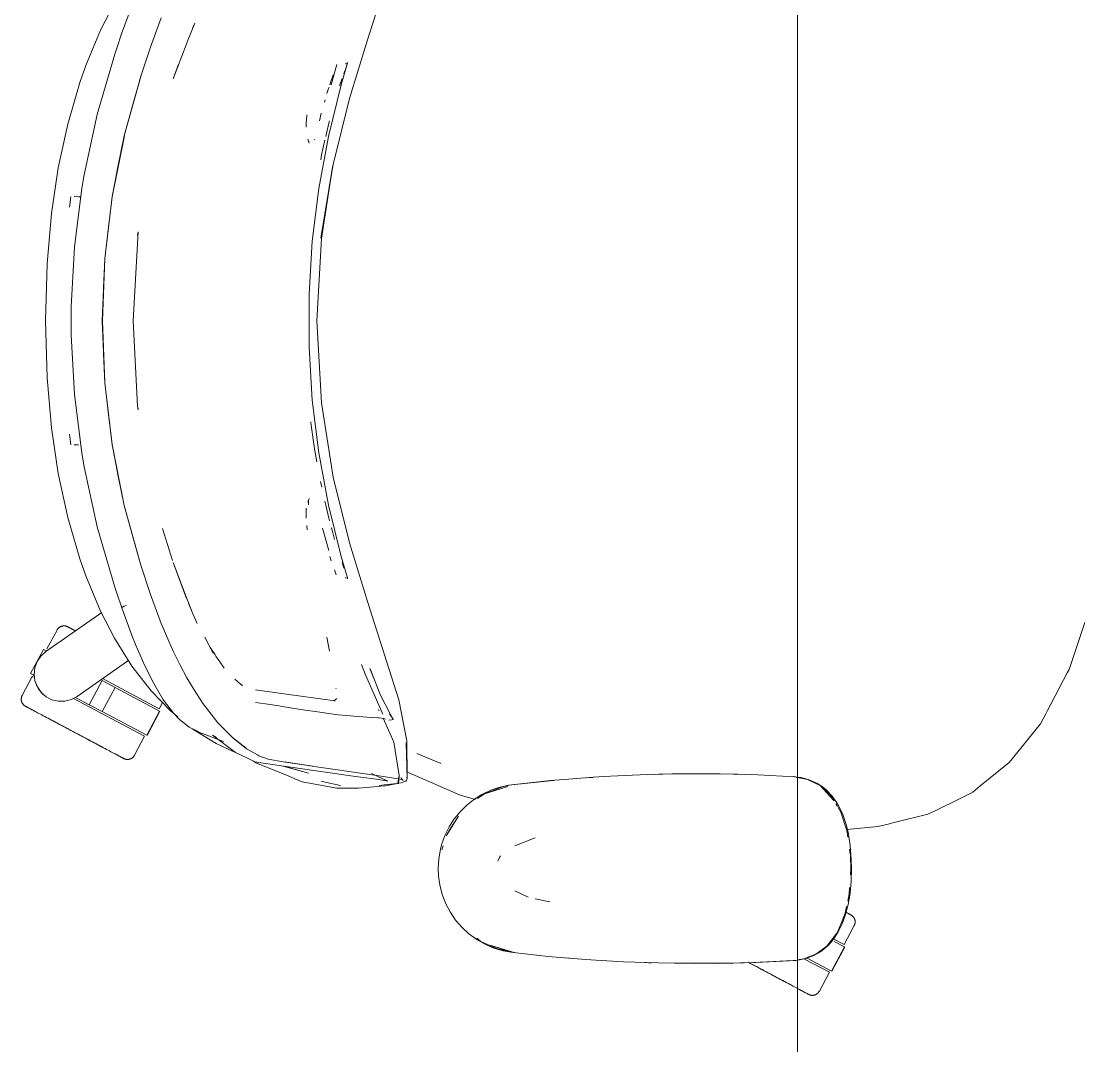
# Model space of a CAD drawing. Header units: millimetres. Extents: x 155927 to 326028, y -36033 to 97293.
# Drawn here: x 163571 to 164114, y 32821 to 33345 of the extents above; entities that cross this region are included whole.
import ezdxf

# ---------------------------------------------------------------- set-up
doc = ezdxf.new("R2010")
doc.units = ezdxf.units.MM
doc.header["$MEASUREMENT"] = 0
doc.layers.add('G-IMPT', color=8, linetype='CONTINUOUS', lineweight=9)
doc.layers.add('I-FURN', color=8, linetype='CONTINUOUS', lineweight=9)

msp = doc.modelspace()

# ---------------------------------------------------------------- linework, layer by layer
at = {"layer": 'G-IMPT'}
for p, q in [((163747.95, 33335.33), (163763.94, 33385.57)), ((163611.48, 33340.21), (163618.57, 33353.99)), ((163622.29, 33338.42), (163627.89, 33353.49)), ((163637.06, 33331.64), (163642.52, 33346.52)), ((163603.96, 33322.24), (163611.48, 33340.21)), ((163656.03, 33334.56), (163659.75, 33343.88)), ((163659.75, 33343.88), (163658.75, 33341.64)), ((163622.29, 33338.42), (163619.95, 33331.59)), ((163655.36, 33332.83), (163656.03, 33334.56)), ((163738.77, 33305.35), (163747.95, 33335.33)), ((163618.76, 33327.99), (163619.95, 33331.59)), ((163637.06, 33331.64), (163632.05, 33316.72)), ((163648.65, 33315.38), (163655.36, 33332.83)), ((163618.76, 33327.99), (163609.81, 33297.16)), ((163734.54, 33312.3), (163737.81, 33323.52)), ((163734.54, 33312.3), (163737.66, 33323.12)), ((163736.72, 33322.98), (163737.33, 33323.37)), ((163736.72, 33322.98), (163736.93, 33323.13)), ((163737.6, 33322.83), (163737.66, 33323.12)), ((163737.81, 33323.52), (163737.68, 33323.77)), ((163603.96, 33322.24), (163600.89, 33313.5)), ((163648.65, 33315.38), (163651.37, 33322.81)), ((163729.35, 33312.3), (163732.38, 33322.73)), ((163734.54, 33312.3), (163737.6, 33322.83)), ((163735.92, 33318.08), (163736.27, 33319.05)), ((163736.27, 33319.05), (163736.67, 33320.12)), ((163600.89, 33313.5), (163594.72, 33292.26)), ((163623.67, 33286.22), (163632.05, 33316.72)), ((163623.67, 33286.22), (163632.1, 33316.63)), ((163628.32, 33303.47), (163632.1, 33316.63)), ((163727.99, 33285.98), (163734.54, 33312.3)), ((163729.46, 33314.6), (163728.69, 33312.29)), ((163729.46, 33314.6), (163729.71, 33315.32)), ((163730.47, 33317.48), (163729.71, 33315.32)), ((163733.91, 33312.3), (163733.76, 33311.84)), ((163733.91, 33312.3), (163734.65, 33314.53)), ((163734.93, 33315.33), (163734.65, 33314.53)), ((163728.06, 33310.38), (163727.27, 33307.89)), ((163728.31, 33311.16), (163728.06, 33310.38)), ((163628.32, 33303.47), (163623.67, 33286.22)), ((163726.28, 33304.59), (163725.95, 33303.47)), ((163738.77, 33305.35), (163730.46, 33271.67)), ((163603.15, 33266.37), (163609.81, 33297.16)), ((163716.68, 33292.74), (163716.95, 33296.45)), ((163716.95, 33296.45), (163716.99, 33296.93)), ((163724.37, 33297.8), (163723.38, 33293.94)), ((163724.37, 33297.8), (163723.98, 33296.27)), ((163594.72, 33292.26), (163589.9, 33269.9)), ((163716.57, 33290.67), (163716.58, 33291.37)), ((163716.68, 33292.74), (163716.58, 33291.37)), ((163726.67, 33285.97), (163728.23, 33292.72)), ((163728.23, 33292.72), (163728.57, 33294)), ((163617.5, 33255.1), (163623.71, 33286.34)), ((163623.71, 33286.34), (163617.5, 33255.17)), ((163623.67, 33286.22), (163620.59, 33271.2)), ((163727.99, 33285.98), (163723.06, 33259.32)), ((163718.11, 33282.58), (163717.42, 33284.53)), ((163718.11, 33282.58), (163717.89, 33283.63)), ((163720.78, 33284.18), (163720.91, 33284.59)), ((163724.51, 33276.57), (163726.22, 33283.99)), ((163724.04, 33273.94), (163724.51, 33276.57)), ((163586.41, 33246.48), (163589.9, 33269.9)), ((163617.5, 33255.1), (163620.59, 33271.2)), ((163730.46, 33271.67), (163724.2, 33233.93)), ((163724.2, 33233.93), (163730.19, 33271.29)), ((163724.46, 33233.75), (163730.19, 33271.29)), ((163601.96, 33259.45), (163603.15, 33266.37)), ((163598.15, 33229.28), (163601.96, 33259.45)), ((163723.06, 33259.32), (163719.76, 33232.4)), ((163596.31, 33255.18), (163595.66, 33249.77)), ((163596.23, 33253.53), (163595.66, 33249.77)), ((163598.07, 33255.21), (163600.17, 33255.14)), ((163598.07, 33255.21), (163598.18, 33255.21)), ((163601.41, 33255.09), (163600.17, 33255.14)), ((163613.67, 33223.58), (163617.5, 33255.17)), ((163613.71, 33223.54), (163617.5, 33255.1)), ((163615.55, 33239.62), (163617.5, 33255.1)), ((163584.15, 33220.91), (163586.41, 33246.48)), ((163615.55, 33239.62), (163613.71, 33223.54)), ((163628.17, 33191.77), (163630.67, 33237.11)), ((163630.67, 33237.11), (163630.44, 33235.49)), ((163630.44, 33235.49), (163630.67, 33236.8)), ((163630.71, 33237.04), (163630.67, 33236.8)), ((163718.11, 33205.33), (163719.76, 33232.4)), ((163724.46, 33233.75), (163722.1, 33191.77)), ((163596.53, 33199.08), (163598.15, 33229.28)), ((163583.3, 33191.77), (163584.15, 33220.91)), ((163612.34, 33191.77), (163613.67, 33223.58)), ((163613.71, 33223.54), (163612.57, 33191.77)), ((163613.71, 33223.54), (163613.04, 33208.65)), ((163613.04, 33208.65), (163612.57, 33191.77)), ((163718.11, 33178.21), (163718.11, 33205.33)), ((163596.53, 33199.08), (163596.44, 33191.77)), ((163584.15, 33162.62), (163583.3, 33191.77)), ((163596.53, 33184.45), (163596.44, 33191.77)), ((163613.67, 33159.95), (163612.34, 33191.77)), ((163613.04, 33174.88), (163612.57, 33191.77)), ((163613.71, 33159.99), (163612.57, 33191.77)), ((163628.11, 33191.77), (163630.44, 33148.04)), ((163628.17, 33191.77), (163630.44, 33148.04)), ((163724.46, 33149.78), (163722.1, 33191.77)), ((163596.53, 33184.45), (163598.15, 33154.25)), ((163718.11, 33178.21), (163719.76, 33151.13)), ((163613.04, 33174.88), (163613.71, 33159.99)), ((163586.41, 33137.05), (163584.15, 33162.62)), ((163613.67, 33159.95), (163617.5, 33128.36)), ((163613.71, 33159.99), (163617.5, 33128.44)), ((163613.71, 33159.99), (163615.55, 33143.91)), ((163598.15, 33154.25), (163601.96, 33124.08)), ((163723.06, 33124.22), (163719.76, 33151.13)), ((163730.46, 33111.86), (163724.46, 33149.78)), ((163617.5, 33128.44), (163615.55, 33143.91)), ((163630.44, 33148.04), (163630.7, 33146.26)), ((163630.44, 33148.04), (163630.67, 33146.73)), ((163630.71, 33146.49), (163630.67, 33146.73)), ((163719.15, 33138.37), (163718.96, 33140.03)), ((163589.9, 33113.63), (163586.41, 33137.05)), ((163596.31, 33128.35), (163595.66, 33133.77)), ((163720.44, 33129.84), (163719.15, 33138.37)), ((163600.17, 33128.39), (163598.07, 33128.32)), ((163598.07, 33128.32), (163598.18, 33128.32)), ((163623.67, 33097.31), (163617.5, 33128.44)), ((163617.5, 33128.44), (163620.59, 33112.33)), ((163623.67, 33097.31), (163617.5, 33128.36)), ((163720.44, 33129.84), (163721.29, 33124.22)), ((163601.96, 33124.08), (163603.15, 33117.16)), ((163721.29, 33124.22), (163721.54, 33122.59)), ((163722.09, 33119.69), (163721.54, 33122.59)), ((163727.99, 33097.55), (163723.06, 33124.22)), ((163609.81, 33086.37), (163603.15, 33117.16)), ((163594.72, 33091.27), (163589.9, 33113.63)), ((163623.67, 33097.31), (163620.59, 33112.33)), ((163730.46, 33111.86), (163738.77, 33078.18)), ((163724.02, 33109.58), (163724.56, 33106.77)), ((163718.11, 33100.95), (163717.42, 33099)), ((163717.89, 33099.91), (163718.11, 33100.95)), ((163628.32, 33080.06), (163623.67, 33097.31)), ((163623.67, 33097.31), (163632.05, 33066.81)), ((163623.67, 33097.31), (163632.1, 33066.9)), ((163716.57, 33095.9), (163716.66, 33090.84)), ((163716.57, 33095.9), (163716.57, 33093.11)), ((163717.85, 33097.74), (163717.86, 33097.6)), ((163717.89, 33099.72), (163717.86, 33097.6)), ((163726.22, 33099.54), (163726.67, 33097.56)), ((163728.23, 33090.81), (163726.67, 33097.56)), ((163727.99, 33097.55), (163734.54, 33071.23)), ((163600.89, 33070.03), (163594.72, 33091.27)), ((163716.66, 33090.84), (163716.57, 33093.11)), ((163728.23, 33090.81), (163728.56, 33089.51)), ((163609.81, 33086.37), (163618.76, 33055.54)), ((163643.12, 33085.62), (163644.2, 33082.19)), ((163643.12, 33085.62), (163648.37, 33069.14)), ((163716.97, 33087.05), (163717.18, 33084.95)), ((163728.26, 33074.33), (163725.05, 33085.77)), ((163729.53, 33085.79), (163729.48, 33085.97)), ((163729.85, 33084.65), (163729.53, 33085.79)), ((163729.85, 33084.65), (163730.96, 33080.66)), ((163628.32, 33080.06), (163632.1, 33066.9)), ((163730.96, 33080.66), (163731.17, 33079.97)), ((163747.95, 33048.21), (163738.77, 33078.18)), ((163600.89, 33070.03), (163603.96, 33061.29)), ((163648.65, 33068.15), (163655.47, 33049.74)), ((163648.65, 33068.15), (163655.36, 33050.7)), ((163728.7, 33071.24), (163729.43, 33069.02)), ((163734.54, 33071.23), (163737.61, 33060.8)), ((163735.7, 33066.03), (163734.96, 33068.13)), ((163632.05, 33066.81), (163637.06, 33051.89)), ((163731.41, 33063.48), (163731.04, 33064.49)), ((163731.41, 33063.48), (163732.03, 33061.82)), ((163735.7, 33066.03), (163735.94, 33065.37)), ((163603.96, 33061.29), (163611.48, 33043.32)), ((163736.72, 33060.55), (163736.93, 33060.4)), ((163736.72, 33060.55), (163737.33, 33060.16)), ((163737.68, 33060.53), (163737.61, 33060.8)), ((163737.75, 33060.23), (163737.68, 33060.53)), ((163737.72, 33059.77), (163737.81, 33060.01)), ((163737.81, 33060.01), (163737.75, 33060.23)), ((163618.76, 33055.54), (163619.95, 33051.94)), ((163622.36, 33045), (163619.95, 33051.94)), ((163642.52, 33037.01), (163637.06, 33051.89)), ((163623.59, 33045.79), (163624.64, 33046.21)), ((163624.64, 33046.21), (163624.05, 33045.99)), ((163655.36, 33050.7), (163656.03, 33048.97)), ((163658.75, 33041.89), (163656.03, 33048.97)), ((163658.75, 33041.89), (163656.44, 33047.34)), ((163747.95, 33048.21), (163763.94, 32997.96)), ((163618.57, 33029.54), (163611.48, 33043.32)), ((163622.32, 33045), (163622.35, 33045.14)), ((163627.89, 33030.04), (163622.32, 33045)), ((163622.35, 33045.14), (163622.76, 33045.41)), ((163622.35, 33045.14), (163622.37, 33045.18)), ((163622.35, 33045.14), (163622.36, 33045)), ((163622.76, 33045.41), (163622.37, 33045.18)), ((163623.59, 33045.79), (163622.76, 33045.41)), ((163622.94, 33045.51), (163622.76, 33045.41)), ((163623.59, 33045.79), (163622.94, 33045.51)), ((163623.59, 33045.79), (163624.05, 33045.99)), ((163660.95, 33037.05), (163658.75, 33041.89)), ((163642.52, 33037.01), (163648.7, 33022.79)), ((164114.75, 33037.53), (164106.6, 33013.44)), ((163629.37, 33026.36), (163627.89, 33030.04)), ((163664.83, 33029.98), (163669.01, 33021.9)), ((163727.23, 33030.09), (163728.64, 33022.84)), ((163627.55, 33015.25), (163618.57, 33029.54)), ((163634.14, 33015.4), (163629.37, 33026.36)), ((163667.5, 33024.67), (163670.06, 33020.92)), ((163667.5, 33024.67), (163669.01, 33021.9)), ((163652.09, 33016.06), (163648.7, 33022.79)), ((163670.06, 33020.92), (163670.45, 33020.34)), ((163670.45, 33020.34), (163673.95, 33015.2)), ((163627.55, 33015.25), (163637.35, 33002.65)), ((163634.36, 33014.96), (163634.14, 33015.4)), ((163634.14, 33015.4), (163638.67, 33006.35)), ((163634.14, 33015.4), (163638.36, 33006.95)), ((163634.36, 33014.96), (163638.67, 33006.35)), ((163652.09, 33016.06), (163655.66, 33009.27)), ((163673.95, 33015.2), (163674.7, 33014.1)), ((163744.97, 33016.03), (163746.97, 33010.79)), ((163751.26, 33009.15), (163749.25, 33014.05)), ((163749.25, 33014.05), (163751.27, 33008.94)), ((163659.42, 33003.04), (163655.66, 33009.27)), ((163680.22, 33008.57), (163684.13, 33005.23)), ((163746.97, 33010.79), (163755.89, 32990.63)), ((163751.27, 33008.94), (163749.47, 33013.47)), ((163754.52, 33000.68), (163751.26, 33009.15)), ((164095.42, 32992.27), (164105.72, 33011.78)), ((164105.72, 33011.78), (164106.6, 33013.44)), ((163647.31, 32992.35), (163637.35, 33002.65)), ((163638.67, 33006.35), (163638.36, 33006.95)), ((163638.67, 33006.35), (163643.4, 32998.35)), ((163659.42, 33003.04), (163663.31, 32996.94)), ((163704.08, 33001.29), (163690.72, 33003.07)), ((163690.72, 33003.07), (163691.19, 33002.93)), ((163731.91, 33003.62), (163731.87, 33003.97)), ((163644.27, 32997.06), (163643.4, 32998.35)), ((163704.08, 33001.29), (163731.41, 32997.56)), ((163732.26, 32998.67), (163730.7, 32997.43)), ((163730.91, 32997.47), (163731.15, 32997.51)), ((163731.41, 32997.56), (163731.15, 32997.51)), ((163754.52, 33000.68), (163759.8, 32990.57)), ((163763.94, 32997.96), (163768.14, 32977.01)), ((163648.98, 32990.93), (163644.27, 32997.06)), ((163650.98, 32989.35), (163647.31, 32992.35)), ((163663.47, 32996.69), (163663.31, 32996.94)), ((163671.5, 32986.25), (163663.47, 32996.69)), ((163695.89, 32995.94), (163690.81, 32996.68)), ((163695.89, 32995.94), (163702.72, 32994.88)), ((163702.72, 32994.88), (163704.38, 32994.61)), ((163716.16, 32992.75), (163704.38, 32994.61)), ((163717.71, 32992.5), (163716.16, 32992.75)), ((163732.92, 32990.29), (163717.71, 32992.5)), ((163753.51, 32992.8), (163753.95, 32992.53)), ((164095.42, 32992.27), (164094.7, 32990.89)), ((163648.98, 32990.93), (163651.88, 32987.91)), ((163656.74, 32984.05), (163651.88, 32987.91)), ((163732.92, 32990.29), (163733, 32990.28)), ((163733, 32990.28), (163741.25, 32989.66)), ((163750.09, 32989.03), (163741.25, 32989.66)), ((163750.09, 32989.03), (163753.5, 32988.78)), ((163753.87, 32988.73), (163753.5, 32988.78)), ((163753.87, 32988.73), (163756.33, 32988.45)), ((163761.51, 32976.31), (163755.92, 32988.6)), ((163756.33, 32988.45), (163756.39, 32988.43)), ((163757.17, 32988.15), (163756.39, 32988.43)), ((163758.9, 32987.67), (163760.43, 32987.84)), ((163761.15, 32988.12), (163759.31, 32990.82)), ((163761.15, 32988.12), (163759.8, 32990.57)), ((163760.43, 32987.84), (163761.12, 32987.99)), ((163761.12, 32987.99), (163761.15, 32988.12)), ((163761.15, 32988.12), (163761.18, 32988.28)), ((164091.99, 32985.76), (164094.7, 32990.89)), ((163657.88, 32983.43), (163656.74, 32984.05)), ((163657.88, 32983.43), (163660.31, 32982.26)), ((163659.23, 32982.74), (163658.47, 32983.24)), ((163659.23, 32982.74), (163670.68, 32975.62)), ((163660.31, 32982.26), (163662.54, 32981.19)), ((163674.45, 32976.68), (163662.54, 32981.19)), ((163679.23, 32978.35), (163671.5, 32986.25)), ((164091.99, 32985.76), (164079.78, 32970.63)), ((163668.79, 32979.91), (163680.44, 32970.99)), ((163668.79, 32979.91), (163670.74, 32978.79)), ((163670.68, 32975.62), (163679.31, 32971.64)), ((163685.97, 32973.26), (163679.02, 32978.66)), ((163679.02, 32978.66), (163682.59, 32975.85)), ((163679.23, 32978.35), (163686.2, 32972.93)), ((163685.97, 32973.26), (163682.59, 32975.85)), ((163761.51, 32976.31), (163764.22, 32959.26)), ((163767.7, 32976.12), (163768.28, 32957.68)), ((163767.7, 32976.12), (163768.18, 32958.14)), ((163768.14, 32977.01), (163768.18, 32958.14)), ((163680.44, 32970.99), (163687.02, 32967.93)), ((163686.2, 32972.93), (163692.03, 32969.64)), ((163773.28, 32970.58), (163785.14, 32965.65)), ((164076.02, 32965.97), (164079.78, 32970.63)), ((163687.02, 32967.93), (163690.38, 32966.36)), ((163689.77, 32966.65), (163690.94, 32965.87)), ((163693.37, 32965.71), (163690.38, 32966.36)), ((163690.94, 32965.87), (163707.39, 32959.08)), ((163692.45, 32969.43), (163692.03, 32969.64)), ((163692.45, 32969.43), (163697.24, 32967.68)), ((163740.59, 32959.04), (163693.37, 32965.71)), ((163697.24, 32967.68), (163704.91, 32966.38)), ((163720.08, 32964.08), (163704.91, 32966.38)), ((163720.08, 32964.08), (163705.49, 32966.31)), ((163720.68, 32963.98), (163705.49, 32966.31)), ((163785.4, 32965.55), (163785.14, 32965.65)), ((164061.07, 32953.8), (164076.02, 32965.97)), ((163717.8, 32960.59), (163704.85, 32964.09)), ((163717.8, 32960.59), (163705.91, 32963.94)), ((163720.68, 32963.98), (163751.56, 32959.43)), ((163750.01, 32960.41), (163758.44, 32956.41)), ((163751.56, 32959.43), (163759.41, 32958.32)), ((163763.54, 32955.68), (163764.22, 32959.26)), ((163763.54, 32955.68), (163764.16, 32959.22)), ((163764.16, 32959.22), (163763.77, 32955.27)), ((163776.34, 32957.55), (163768.17, 32961.11)), ((163883.44, 32959.51), (163872.13, 32958.97)), ((163883.44, 32959.51), (163891.31, 32959.81)), ((163903.62, 32960.1), (163891.31, 32959.81)), ((163895.19, 32959.89), (163896.84, 32959.97)), ((163896.84, 32959.97), (163898.92, 32959.97)), ((163903.62, 32960.1), (163909.09, 32960.18)), ((163923.81, 32960.18), (163909.09, 32960.18)), ((163928.32, 32960.13), (163923.81, 32960.18)), ((163928.32, 32960.13), (163943.99, 32959.75)), ((163935.04, 32959.95), (163937.26, 32959.95)), ((163940.59, 32959.81), (163937.26, 32959.95)), ((163943.99, 32959.75), (163947.53, 32959.63)), ((163960.09, 32959.01), (163947.53, 32959.63)), ((163707.39, 32959.08), (163710.76, 32957.69)), ((163714.62, 32956.09), (163710.76, 32957.69)), ((163732.31, 32952.86), (163714.62, 32956.09)), ((163724.87, 32956.31), (163724.3, 32956.46)), ((163734.18, 32954.27), (163724.87, 32956.31)), ((163740.59, 32959.04), (163751.25, 32957.6)), ((163747.41, 32953.17), (163756.73, 32953.97)), ((163752.55, 32957.38), (163751.25, 32957.6)), ((163757.57, 32956.55), (163752.55, 32957.38)), ((163756.56, 32954.49), (163753.97, 32954.28)), ((163756.56, 32954.49), (163761.25, 32955.01)), ((163756.73, 32953.97), (163757.2, 32954.01)), ((163761.45, 32954.83), (163757.2, 32954.01)), ((163758.44, 32956.41), (163757.57, 32956.55)), ((163765.68, 32957.21), (163759.41, 32958.32)), ((163761.86, 32955.09), (163761.25, 32955.01)), ((163761.45, 32954.83), (163763.77, 32955.27)), ((163761.86, 32955.09), (163765.14, 32955.62)), ((163765.06, 32957.38), (163766.15, 32956.82)), ((163765.06, 32957.38), (163765.68, 32957.21)), ((163765.14, 32955.62), (163767, 32956.17)), ((163765.33, 32957.75), (163765.25, 32958.25)), ((163765.33, 32957.75), (163765.65, 32957.21)), ((163765.65, 32957.21), (163766.15, 32956.82)), ((163767.54, 32956.49), (163767, 32956.17)), ((163767.54, 32956.49), (163767.92, 32956.99)), ((163768.31, 32957.56), (163767.92, 32956.99)), ((163768.31, 32957.56), (163768.12, 32958.42)), ((163768.12, 32958.42), (163768.14, 32958.31)), ((163768.18, 32958.14), (163768.14, 32958.31)), ((163768.28, 32957.68), (163768.18, 32958.14)), ((163784.18, 32954.13), (163776.34, 32957.55)), ((163795.3, 32949.27), (163784.18, 32954.13)), ((163807.78, 32949.95), (163819.64, 32953.76)), ((163810.49, 32950.85), (163819.64, 32953.76)), ((163820.14, 32954.35), (163815.18, 32953.19)), ((163820.06, 32954.13), (163817.01, 32953.55)), ((163820.14, 32954.35), (163843.09, 32956.8)), ((163820.14, 32954.35), (163841.57, 32956.7)), ((163820.14, 32954.35), (163822.95, 32954.68)), ((163843.09, 32956.8), (163822.95, 32954.68)), ((163841.57, 32956.7), (163852.97, 32957.68)), ((163863.26, 32958.41), (163852.97, 32957.68)), ((163861.22, 32958.28), (163859.8, 32958.14)), ((163861.22, 32958.28), (163863.12, 32958.37)), ((163863.26, 32958.41), (163872.13, 32958.97)), ((163960.09, 32959.01), (163965.76, 32958.73)), ((163967.83, 32958.3), (163965.53, 32958.73)), ((163965.76, 32958.73), (163967.83, 32958.47)), ((163967.83, 32958.47), (163969.76, 32958.23)), ((163972.88, 32957.36), (163967.83, 32958.3)), ((163969.76, 32958.23), (163973.72, 32957.16)), ((163977.14, 32955.26), (163972.88, 32957.36)), ((163978.04, 32955.18), (163973.72, 32957.16)), ((163977.14, 32955.26), (163979.37, 32954.15)), ((163978.04, 32955.18), (163981.26, 32952.97)), ((163979.37, 32954.15), (163981.78, 32951.92)), ((163986.28, 32946.76), (163979.37, 32954.15)), ((163985.08, 32948.85), (163979.37, 32954.15)), ((164061.07, 32953.8), (164057.42, 32950.82)), ((163732.31, 32952.86), (163739.28, 32952.83)), ((163743.45, 32952.83), (163739.28, 32952.83)), ((163747.41, 32953.17), (163743.45, 32952.83)), ((163795.3, 32949.27), (163803.12, 32947.01)), ((163806.46, 32949.55), (163802.14, 32946.82)), ((163807.78, 32949.95), (163804.21, 32947.52)), ((163806.46, 32949.55), (163811.04, 32951.74)), ((163817.01, 32953.55), (163807.78, 32949.95)), ((163807.78, 32949.95), (163810.49, 32950.85)), ((163811.04, 32951.74), (163815.18, 32953.19)), ((163982.59, 32951.84), (163981.26, 32952.97)), ((163984.86, 32948.38), (163981.78, 32951.92)), ((163982.59, 32951.84), (163985.45, 32948.79)), ((163986.61, 32946.3), (163985.08, 32948.85)), ((163985.45, 32948.79), (163987.9, 32945.34)), ((164057.42, 32950.82), (164050.25, 32947.29)), ((163795.22, 32940.65), (163798.83, 32944.2)), ((163798.83, 32944.2), (163802.14, 32946.82)), ((163986.28, 32946.76), (163985, 32948.23)), ((163988.3, 32943.47), (163987.44, 32944.91)), ((163988.7, 32943.97), (163987.9, 32945.34)), ((163990.04, 32940.55), (163988.58, 32943)), ((163990.91, 32939.33), (163988.7, 32943.97)), ((164038.79, 32941.65), (164050.25, 32947.29)), ((163788.17, 32928.52), (163794.5, 32938.47)), ((163790.33, 32932.2), (163794.5, 32938.47)), ((163795.22, 32940.65), (163792.03, 32936.68)), ((163993.07, 32931.15), (163990.04, 32940.55)), ((163992.65, 32934.24), (163990.91, 32939.33)), ((164034.42, 32939.5), (164016.48, 32935.1)), ((164038.79, 32941.65), (164034.42, 32939.5)), ((163787.53, 32928.62), (163789.77, 32933.13)), ((163788.17, 32928.52), (163790.33, 32932.2)), ((163789.77, 32933.13), (163792.03, 32936.68)), ((163992.65, 32934.24), (163993.62, 32930.31)), ((163992.94, 32931.78), (164008.82, 32933.22)), ((164008.82, 32933.22), (164014.11, 32934.52)), ((164016.48, 32935.1), (164014.11, 32934.52)), ((163787.53, 32928.62), (163785.82, 32923.85)), ((163833.66, 32927.45), (163823.23, 32923.3)), ((163993.54, 32927.86), (163993.07, 32931.15)), ((163993.62, 32930.31), (163994.74, 32923.55)), ((163784.37, 32916.77), (163785.25, 32921.72)), ((163785.25, 32921.72), (163785.82, 32923.85)), ((163786.62, 32923.41), (163786, 32921.38)), ((163994.8, 32918.9), (163994.41, 32921.68)), ((163995.32, 32916.24), (163994.74, 32923.55)), ((163784.08, 32911.73), (163784.37, 32916.77)), ((163814.69, 32915.56), (163815.71, 32917.78)), ((163815.71, 32917.78), (163816, 32918.23)), ((163994.82, 32918.4), (163995.03, 32911.73)), ((163995.32, 32916.24), (163995.41, 32911.73)), ((163784.08, 32911.73), (163784.25, 32907.88)), ((163994.84, 32908.62), (163995.03, 32911.73)), ((163995.41, 32911.73), (163995.23, 32905.39)), ((163784.9, 32903.37), (163784.25, 32907.88)), ((163994.66, 32899.24), (163995.23, 32905.39)), ((163784.9, 32903.37), (163786.16, 32898.5)), ((163823.32, 32900.35), (163830.11, 32897.08)), ((163994.25, 32898.9), (163994.44, 32902.11)), ((163787.99, 32893.79), (163786.16, 32898.5)), ((163841.16, 32894.75), (163833.72, 32896.32)), ((163993.48, 32895.15), (163994.25, 32898.9)), ((163994.66, 32899.24), (163993.66, 32893.31)), ((163790.18, 32889.63), (163787.99, 32893.79)), ((163790.18, 32889.63), (163793.01, 32885.46)), ((163992.21, 32888.94), (163989.88, 32883.32)), ((163992.21, 32888.94), (163992.91, 32892.41)), ((163992.23, 32887.83), (163993.66, 32893.31)), ((163793.01, 32885.46), (163796.33, 32881.63)), ((163988.04, 32878.93), (163989.88, 32883.32)), ((163988.66, 32879.42), (163990.65, 32883.5)), ((163992.23, 32887.83), (163990.65, 32883.5)), ((163799.77, 32878.46), (163796.33, 32881.63)), ((163799.77, 32878.46), (163803.85, 32875.46)), ((163982.82, 32872.14), (163988.04, 32878.93)), ((163988.66, 32879.42), (163986.01, 32875.37)), ((163803.81, 32876.15), (163805.92, 32874.56)), ((163808.3, 32872.95), (163803.85, 32875.46)), ((163813.98, 32870.82), (163805.92, 32874.56)), ((163808.3, 32872.95), (163812.53, 32871.14)), ((163822.95, 32868.78), (163810.49, 32872.61)), ((163810.49, 32872.61), (163819.64, 32869.7)), ((163979.6, 32869.26), (163983.34, 32872.34)), ((163986.01, 32875.37), (163983.34, 32872.34)), ((163812.53, 32871.14), (163817.4, 32869.67)), ((163813.98, 32870.82), (163822.39, 32868.91)), ((163822.44, 32868.78), (163817.4, 32869.67)), ((163822.95, 32868.78), (163819.64, 32869.7)), ((163840.37, 32866.87), (163822.44, 32868.78)), ((163844.5, 32866.53), (163840.37, 32866.87)), ((163971, 32865.56), (163977.2, 32867.97)), ((163976.17, 32867.3), (163972.52, 32865.91)), ((163976.17, 32867.3), (163979.6, 32869.26)), ((163977.2, 32867.97), (163982.82, 32872.14)), ((163859.55, 32865.28), (163844.5, 32866.53)), ((163851.37, 32865.93), (163849.69, 32866.1)), ((163859.55, 32865.28), (163864.64, 32864.95)), ((163864.64, 32864.95), (163878.78, 32864.14)), ((163884.8, 32863.89), (163878.78, 32864.14)), ((163884.8, 32863.89), (163896.56, 32863.5)), ((163889.69, 32863.75), (163891.62, 32863.64)), ((163891.62, 32863.64), (163893.12, 32863.63)), ((163904.98, 32863.34), (163896.56, 32863.5)), ((163904.98, 32863.34), (163935, 32863.45)), ((163904.98, 32863.34), (163925.17, 32863.29)), ((163904.98, 32863.34), (163915.78, 32863.25)), ((163935, 32863.45), (163915.78, 32863.25)), ((163925.05, 32863.33), (163927.2, 32863.31)), ((163925.17, 32863.29), (163946.56, 32863.79)), ((163925.17, 32863.29), (163945.35, 32863.76)), ((163925.17, 32863.29), (163935, 32863.45)), ((163927.2, 32863.31), (163929.11, 32863.38)), ((163935, 32863.45), (163946.56, 32863.79)), ((163945.35, 32863.76), (163967.14, 32864.84)), ((163945.35, 32863.76), (163965.53, 32864.73)), ((163946.56, 32863.79), (163945.35, 32863.76)), ((163946.56, 32863.79), (163967.14, 32864.84)), ((163963.3, 32864.65), (163965.53, 32864.73)), ((163967.14, 32864.84), (163965.53, 32864.73)), ((163967.14, 32864.84), (163968.78, 32865.1)), ((163971, 32865.56), (163967.83, 32865.08)), ((163971.18, 32865.54), (163968.78, 32865.1)), ((163971.18, 32865.54), (163972.52, 32865.91))]:
    msp.add_line(p, q, dxfattribs=at)
at = {"layer": 'I-FURN'}
for p, q in [((163967.83, 34236.19), (163967.83, 32636.19)), ((163967.83, 32636.19), (163967.83, 34236.19)), ((163583.52, 33022.63), (163612.11, 33042.64)), ((163590.67, 33035.19), (163590.81, 33035.27)), ((163590.81, 33035.27), (163590.95, 33035.35)), ((163590.95, 33035.35), (163591.09, 33035.42)), ((163591.09, 33035.42), (163591.24, 33035.49)), ((163591.24, 33035.49), (163591.39, 33035.55)), ((163591.39, 33035.55), (163591.54, 33035.6)), ((163591.54, 33035.6), (163591.69, 33035.65)), ((163591.69, 33035.65), (163591.85, 33035.69)), ((163591.85, 33035.69), (163592.01, 33035.73)), ((163592.01, 33035.73), (163592.17, 33035.76)), ((163592.17, 33035.76), (163592.32, 33035.78)), ((163592.32, 33035.78), (163592.49, 33035.8)), ((163592.49, 33035.8), (163592.65, 33035.81)), ((163592.65, 33035.81), (163592.81, 33035.81)), ((163592.81, 33035.81), (163592.97, 33035.81)), ((163592.97, 33035.81), (163593.13, 33035.8)), ((163593.13, 33035.8), (163593.29, 33035.78)), ((163593.29, 33035.78), (163593.45, 33035.76)), ((163593.45, 33035.76), (163593.61, 33035.73)), ((163593.61, 33035.73), (163593.77, 33035.7)), ((163593.77, 33035.7), (163593.92, 33035.66)), ((163593.92, 33035.66), (163594.08, 33035.61)), ((163594.08, 33035.61), (163594.23, 33035.56)), ((163594.23, 33035.56), (163594.38, 33035.5)), ((163594.38, 33035.5), (163594.52, 33035.43)), ((163594.52, 33035.43), (163594.67, 33035.36)), ((163594.67, 33035.36), (163594.71, 33035.34)), ((163594.71, 33035.34), (163594.73, 33035.33)), ((163594.76, 33035.31), (163594.71, 33035.34)), ((163594.71, 33035.34), (163594.71, 33035.34)), ((163594.73, 33035.33), (163594.79, 33035.3)), ((163594.84, 33035.27), (163594.76, 33035.31)), ((163594.79, 33035.3), (163594.89, 33035.24)), ((163594.96, 33035.21), (163594.84, 33035.27)), ((163594.89, 33035.24), (163595.03, 33035.17)), ((163589.26, 33033.67), (163584.11, 33023.99)), ((163589.26, 33033.67), (163589.34, 33033.81)), ((163589.34, 33033.81), (163589.42, 33033.95)), ((163589.42, 33033.95), (163589.51, 33034.09)), ((163589.51, 33034.09), (163589.6, 33034.22)), ((163589.6, 33034.22), (163589.7, 33034.34)), ((163589.7, 33034.34), (163589.81, 33034.46)), ((163589.81, 33034.46), (163589.92, 33034.58)), ((163589.92, 33034.58), (163590.03, 33034.7)), ((163590.03, 33034.7), (163590.15, 33034.8)), ((163590.15, 33034.8), (163590.27, 33034.91)), ((163590.27, 33034.91), (163590.4, 33035.01)), ((163590.4, 33035.01), (163590.53, 33035.1)), ((163590.53, 33035.1), (163590.67, 33035.19)), ((163595.12, 33035.12), (163594.96, 33035.21)), ((163595.03, 33035.17), (163595.21, 33035.07)), ((163595.32, 33035.01), (163595.12, 33035.12)), ((163595.21, 33035.07), (163595.43, 33034.96)), ((163595.56, 33034.88), (163595.32, 33035.01)), ((163595.43, 33034.96), (163595.69, 33034.82)), ((163595.84, 33034.74), (163595.56, 33034.88)), ((163595.69, 33034.82), (163595.98, 33034.66)), ((163596.16, 33034.57), (163595.84, 33034.74)), ((163595.98, 33034.66), (163596.32, 33034.48)), ((163596.52, 33034.38), (163596.16, 33034.57)), ((163596.32, 33034.48), (163596.69, 33034.28)), ((163596.91, 33034.17), (163596.52, 33034.38)), ((163596.69, 33034.28), (163597.1, 33034.07)), ((163597.34, 33033.94), (163596.91, 33034.17)), ((163597.1, 33034.07), (163597.55, 33033.83)), ((163597.8, 33033.69), (163597.34, 33033.94)), ((163597.55, 33033.83), (163598.03, 33033.57)), ((163598.31, 33033.43), (163597.8, 33033.69)), ((163598.03, 33033.57), (163598.55, 33033.3)), ((163598.84, 33033.14), (163598.31, 33033.43)), ((163582.36, 33023.78), (163575.78, 33011.42)), ((163579.11, 33017.58), (163581.01, 33020.37)), ((163581.01, 33020.37), (163583.52, 33022.63)), ((163582.36, 33023.78), (163583.75, 33023.04)), ((163583.75, 33023.04), (163583.67, 33023.09)), ((163577.55, 33011.07), (163577.93, 33014.42)), ((163577.93, 33014.42), (163579.11, 33017.58)), ((163626, 33018.21), (163599.57, 32999.7)), ((163576.6, 33009.86), (163571.45, 33000.17)), ((163577.18, 33010.68), (163575.78, 33011.42)), ((163576.6, 33009.86), (163576.97, 33009.66)), ((163577.09, 33010.73), (163577.18, 33010.68)), ((163577.18, 33010.68), (163577.58, 33011.44)), ((163577.98, 33007.72), (163577.55, 33011.07)), ((163612.8, 33008.73), (163641.5, 32993.47)), ((163579.2, 33004.58), (163577.98, 33007.72)), ((163581.13, 33001.81), (163579.2, 33004.58)), ((163579.67, 33003.74), (163581.97, 33000.95)), ((163612.33, 33007.85), (163605.76, 32995.48)), ((163612.33, 33007.85), (163618.97, 33004.32)), ((163618.97, 33004.32), (163612.4, 32991.95)), ((163618.97, 33004.32), (163641.68, 32992.24)), ((163570.97, 32998.27), (163570.98, 32998.43)), ((163570.98, 32998.11), (163570.97, 32998.27)), ((163570.98, 32998.43), (163570.99, 32998.6)), ((163570.99, 32997.95), (163570.98, 32998.11)), ((163570.99, 32998.6), (163571, 32998.76)), ((163571, 32997.79), (163570.99, 32997.95)), ((163571, 32998.76), (163571.02, 32998.92)), ((163571.03, 32997.63), (163571, 32997.79)), ((163571.02, 32998.92), (163571.05, 32999.07)), ((163571.06, 32997.47), (163571.03, 32997.63)), ((163571.05, 32999.07), (163571.09, 32999.23)), ((163571.09, 32997.32), (163571.06, 32997.47)), ((163571.09, 32999.23), (163571.13, 32999.39)), ((163571.13, 32997.16), (163571.09, 32997.32)), ((163571.13, 32999.39), (163571.18, 32999.54)), ((163571.18, 32999.54), (163571.23, 32999.69)), ((163571.23, 32999.69), (163571.29, 32999.84)), ((163571.29, 32999.84), (163571.35, 32999.99)), ((163571.35, 32999.99), (163571.43, 33000.14)), ((163571.43, 33000.14), (163571.45, 33000.17)), ((163583.67, 32999.59), (163581.13, 33001.81)), ((163581.97, 33000.95), (163583.39, 32999.8)), ((163586.67, 32998.05), (163583.67, 32999.59)), ((163589.95, 32997.26), (163586.67, 32998.05)), ((163593.32, 32997.28), (163589.95, 32997.26)), ((163596.59, 32998.11), (163593.32, 32997.28)), ((163599.57, 32999.7), (163596.59, 32998.11)), ((163597.38, 32998.81), (163633.99, 32979.34)), ((163605.76, 32995.48), (163598.7, 32999.24)), ((163571.18, 32997.01), (163571.13, 32997.16)), ((163571.24, 32996.85), (163571.18, 32997.01)), ((163571.3, 32996.7), (163571.24, 32996.85)), ((163571.36, 32996.56), (163571.3, 32996.7)), ((163571.43, 32996.41), (163571.36, 32996.56)), ((163571.51, 32996.27), (163571.43, 32996.41)), ((163571.59, 32996.13), (163571.51, 32996.27)), ((163571.68, 32996), (163571.59, 32996.13)), ((163571.78, 32995.87), (163571.68, 32996)), ((163571.88, 32995.74), (163571.78, 32995.87)), ((163571.98, 32995.62), (163571.88, 32995.74)), ((163572.09, 32995.5), (163571.98, 32995.62)), ((163572.2, 32995.39), (163572.09, 32995.5)), ((163572.32, 32995.28), (163572.2, 32995.39)), ((163572.44, 32995.17), (163572.32, 32995.28)), ((163572.57, 32995.07), (163572.44, 32995.17)), ((163572.7, 32994.98), (163572.57, 32995.07)), ((163572.83, 32994.89), (163572.7, 32994.98)), ((163572.97, 32994.8), (163572.83, 32994.89)), ((163573.11, 32994.72), (163572.97, 32994.8)), ((163573.12, 32994.72), (163573.11, 32994.72)), ((163573.11, 32994.72), (163573.13, 32994.71)), ((163573.16, 32994.7), (163573.12, 32994.72)), ((163573.13, 32994.71), (163573.19, 32994.68)), ((163573.24, 32994.65), (163573.16, 32994.7)), ((163573.19, 32994.68), (163573.29, 32994.63)), ((163573.36, 32994.59), (163573.24, 32994.65)), ((163573.29, 32994.63), (163573.43, 32994.55)), ((163573.53, 32994.5), (163573.36, 32994.59)), ((163573.43, 32994.55), (163573.61, 32994.46)), ((163573.73, 32994.4), (163573.53, 32994.5)), ((163573.61, 32994.46), (163573.83, 32994.34)), ((163573.97, 32994.27), (163573.73, 32994.4)), ((163573.83, 32994.34), (163574.09, 32994.2)), ((163574.25, 32994.12), (163573.97, 32994.27)), ((163574.09, 32994.2), (163574.39, 32994.05)), ((163574.56, 32993.95), (163574.25, 32994.12)), ((163574.39, 32994.05), (163574.72, 32993.87)), ((163574.92, 32993.76), (163574.56, 32993.95)), ((163574.72, 32993.87), (163575.1, 32993.67)), ((163575.31, 32993.55), (163574.92, 32993.76)), ((163575.1, 32993.67), (163575.51, 32993.45)), ((163575.74, 32993.32), (163575.31, 32993.55)), ((163575.51, 32993.45), (163575.95, 32993.21)), ((163576.21, 32993.08), (163575.74, 32993.32)), ((163575.95, 32993.21), (163576.43, 32992.96)), ((163576.71, 32992.81), (163576.21, 32993.08)), ((163576.43, 32992.96), (163576.95, 32992.68)), ((163577.24, 32992.53), (163576.71, 32992.81)), ((163576.95, 32992.68), (163577.5, 32992.39)), ((163577.81, 32992.22), (163577.24, 32992.53)), ((163577.5, 32992.39), (163578.09, 32992.08)), ((163578.09, 32992.08), (163578.7, 32991.75)), ((163612.4, 32991.95), (163605.76, 32995.48)), ((163635.11, 32979.88), (163612.4, 32991.95)), ((163641.68, 32992.24), (163635.11, 32979.88)), ((163635.28, 32979.79), (163641.85, 32992.15)), ((163641.5, 32993.47), (163643.18, 32996.63)), ((163578.7, 32991.75), (163579.35, 32991.41)), ((163579.35, 32991.41), (163580.03, 32991.05)), ((163580.03, 32991.05), (163580.74, 32990.67)), ((163580.74, 32990.67), (163581.47, 32990.28)), ((163581.47, 32990.28), (163582.23, 32989.87)), ((163582.23, 32989.87), (163583.02, 32989.46)), ((163583.02, 32989.46), (163583.83, 32989.02)), ((163583.83, 32989.02), (163584.67, 32988.58)), ((163584.67, 32988.58), (163585.52, 32988.12)), ((163585.52, 32988.12), (163586.4, 32987.66)), ((163586.4, 32987.66), (163587.3, 32987.18)), ((163587.79, 32986.92), (163586.88, 32987.4)), ((163587.3, 32987.18), (163588.21, 32986.7)), ((163588.71, 32986.43), (163587.79, 32986.92)), ((163588.21, 32986.7), (163589.14, 32986.2)), ((163589.65, 32985.93), (163588.71, 32986.43)), ((163589.14, 32986.2), (163590.08, 32985.7)), ((163590.6, 32985.43), (163589.65, 32985.93)), ((163590.08, 32985.7), (163591.04, 32985.19)), ((163591.56, 32984.91), (163590.6, 32985.43)), ((163591.04, 32985.19), (163592.01, 32984.67)), ((163592.54, 32984.39), (163591.56, 32984.91)), ((163592.01, 32984.67), (163592.99, 32984.15)), ((163593.52, 32983.87), (163592.54, 32984.39)), ((163592.99, 32984.15), (163593.98, 32983.63)), ((163594.51, 32983.34), (163593.52, 32983.87)), ((163593.98, 32983.63), (163594.97, 32983.1)), ((163595.51, 32982.81), (163594.51, 32983.34)), ((163594.97, 32983.1), (163595.97, 32982.57)), ((163596.51, 32982.28), (163595.51, 32982.81)), ((163595.97, 32982.57), (163596.97, 32982.04)), ((163597.52, 32981.75), (163596.51, 32982.28)), ((163596.97, 32982.04), (163597.98, 32981.5)), ((163598.52, 32981.21), (163597.52, 32981.75)), ((163597.98, 32981.5), (163598.98, 32980.97)), ((163599.53, 32980.68), (163598.52, 32981.21)), ((163598.98, 32980.97), (163599.99, 32980.43)), ((163600.53, 32980.15), (163599.53, 32980.68)), ((163599.99, 32980.43), (163600.99, 32979.9)), ((163601.53, 32979.61), (163600.53, 32980.15)), ((163600.99, 32979.9), (163601.99, 32979.37)), ((163602.52, 32979.09), (163601.53, 32979.61)), ((163601.99, 32979.37), (163602.98, 32978.84)), ((163603.51, 32978.56), (163602.52, 32979.09)), ((163602.98, 32978.84), (163603.96, 32978.32)), ((163604.49, 32978.04), (163603.51, 32978.56)), ((163603.96, 32978.32), (163604.93, 32977.8)), ((163605.46, 32977.53), (163604.49, 32978.04)), ((163604.93, 32977.8), (163605.9, 32977.29)), ((163606.41, 32977.02), (163605.46, 32977.53)), ((163605.9, 32977.29), (163606.85, 32976.78)), ((163607.36, 32976.51), (163606.41, 32977.02)), ((163606.85, 32976.78), (163607.79, 32976.29)), ((163608.29, 32976.02), (163607.36, 32976.51)), ((163607.79, 32976.29), (163608.71, 32975.8)), ((163609.2, 32975.53), (163608.29, 32976.02)), ((163608.71, 32975.8), (163609.62, 32975.31)), ((163610.1, 32975.06), (163609.2, 32975.53)), ((163628.84, 32969.66), (163633.99, 32979.34)), ((163609.62, 32975.31), (163610.5, 32974.84)), ((163610.97, 32974.59), (163610.1, 32975.06)), ((163610.5, 32974.84), (163611.37, 32974.38)), ((163611.83, 32974.14), (163610.97, 32974.59)), ((163611.37, 32974.38), (163612.22, 32973.93)), ((163612.67, 32973.69), (163611.83, 32974.14)), ((163612.22, 32973.93), (163613.04, 32973.49)), ((163613.04, 32973.49), (163613.84, 32973.07)), ((163613.84, 32973.07), (163614.62, 32972.65)), ((163614.62, 32972.65), (163615.37, 32972.26)), ((163615.37, 32972.26), (163616.09, 32971.87)), ((163616.09, 32971.87), (163616.79, 32971.5)), ((163616.79, 32971.5), (163617.45, 32971.15)), ((163617.45, 32971.15), (163618.08, 32970.81)), ((163618.08, 32970.81), (163618.68, 32970.49)), ((163619, 32970.33), (163618.41, 32970.64)), ((163618.68, 32970.49), (163619.25, 32970.19)), ((163619.55, 32970.03), (163619, 32970.33)), ((163619.25, 32970.19), (163619.79, 32969.9)), ((163620.06, 32969.76), (163619.55, 32970.03)), ((163619.79, 32969.9), (163620.29, 32969.64)), ((163620.55, 32969.5), (163620.06, 32969.76)), ((163620.29, 32969.64), (163620.76, 32969.39)), ((163620.99, 32969.27), (163620.55, 32969.5)), ((163620.76, 32969.39), (163621.19, 32969.16)), ((163621.4, 32969.05), (163620.99, 32969.27)), ((163621.19, 32969.16), (163621.58, 32968.95)), ((163621.78, 32968.85), (163621.4, 32969.05)), ((163621.58, 32968.95), (163621.93, 32968.76)), ((163622.11, 32968.67), (163621.78, 32968.85)), ((163621.93, 32968.76), (163622.25, 32968.6)), ((163622.41, 32968.51), (163622.11, 32968.67)), ((163622.25, 32968.6), (163622.53, 32968.45)), ((163622.67, 32968.38), (163622.41, 32968.51)), ((163622.53, 32968.45), (163622.77, 32968.32)), ((163622.89, 32968.26), (163622.67, 32968.38)), ((163622.77, 32968.32), (163622.97, 32968.21)), ((163623.07, 32968.16), (163622.89, 32968.26)), ((163622.97, 32968.21), (163623.13, 32968.13)), ((163623.21, 32968.09), (163623.07, 32968.16)), ((163623.13, 32968.13), (163623.26, 32968.06)), ((163623.31, 32968.03), (163623.21, 32968.09)), ((163623.26, 32968.06), (163623.34, 32968.02)), ((163623.37, 32968), (163623.31, 32968.03)), ((163623.34, 32968.02), (163623.38, 32968)), ((163623.39, 32967.99), (163623.37, 32968)), ((163623.38, 32968), (163623.39, 32967.99)), ((163623.43, 32967.97), (163623.39, 32967.99)), ((163623.57, 32967.9), (163623.43, 32967.97)), ((163623.72, 32967.84), (163623.57, 32967.9)), ((163623.87, 32967.78), (163623.72, 32967.84)), ((163624.02, 32967.72), (163623.87, 32967.78)), ((163624.17, 32967.67), (163624.02, 32967.72)), ((163624.33, 32967.63), (163624.17, 32967.67)), ((163624.49, 32967.6), (163624.33, 32967.63)), ((163624.64, 32967.57), (163624.49, 32967.6)), ((163624.8, 32967.55), (163624.64, 32967.57)), ((163624.96, 32967.53), (163624.8, 32967.55)), ((163625.13, 32967.52), (163624.96, 32967.53)), ((163625.29, 32967.52), (163625.13, 32967.52)), ((163625.45, 32967.52), (163625.29, 32967.52)), ((163625.61, 32967.53), (163625.45, 32967.52)), ((163625.77, 32967.55), (163625.61, 32967.53)), ((163625.93, 32967.57), (163625.77, 32967.55)), ((163626.09, 32967.6), (163625.93, 32967.57)), ((163626.24, 32967.64), (163626.09, 32967.6)), ((163626.4, 32967.68), (163626.24, 32967.64)), ((163626.55, 32967.73), (163626.4, 32967.68)), ((163626.71, 32967.78), (163626.55, 32967.73)), ((163626.86, 32967.84), (163626.71, 32967.78)), ((163627, 32967.91), (163626.86, 32967.84)), ((163627.15, 32967.98), (163627, 32967.91)), ((163627.29, 32968.06), (163627.15, 32967.98)), ((163627.43, 32968.14), (163627.29, 32968.06)), ((163627.56, 32968.23), (163627.43, 32968.14)), ((163627.69, 32968.32), (163627.56, 32968.23)), ((163627.82, 32968.42), (163627.69, 32968.32)), ((163627.94, 32968.53), (163627.82, 32968.42)), ((163628.06, 32968.64), (163627.94, 32968.53)), ((163628.18, 32968.75), (163628.06, 32968.64)), ((163628.29, 32968.87), (163628.18, 32968.75)), ((163628.39, 32968.99), (163628.29, 32968.87)), ((163628.49, 32969.12), (163628.39, 32968.99)), ((163628.59, 32969.25), (163628.49, 32969.12)), ((163628.67, 32969.38), (163628.59, 32969.25)), ((163628.76, 32969.52), (163628.67, 32969.38)), ((163628.84, 32969.66), (163628.76, 32969.52)), ((163992.48, 32889.45), (163992.91, 32889.22)), ((163993.13, 32889.1), (163992.72, 32889.32)), ((163992.91, 32889.22), (163993.3, 32889.01)), ((163993.5, 32888.91), (163993.13, 32889.1)), ((163993.3, 32889.01), (163993.66, 32888.82)), ((163993.84, 32888.73), (163993.5, 32888.91)), ((163993.66, 32888.82), (163993.98, 32888.65)), ((163994.13, 32888.57), (163993.84, 32888.73)), ((163993.98, 32888.65), (163994.26, 32888.5)), ((163994.39, 32888.43), (163994.13, 32888.57)), ((163994.26, 32888.5), (163994.5, 32888.38)), ((163994.61, 32888.31), (163994.39, 32888.43)), ((163994.5, 32888.38), (163994.7, 32888.27)), ((163994.79, 32888.22), (163994.61, 32888.31)), ((163994.7, 32888.27), (163994.86, 32888.18)), ((163994.93, 32888.14), (163994.79, 32888.22)), ((163994.86, 32888.18), (163994.98, 32888.12)), ((163995.03, 32888.09), (163994.93, 32888.14)), ((163994.98, 32888.12), (163995.06, 32888.07)), ((163995.09, 32888.06), (163995.03, 32888.09)), ((163995.06, 32888.07), (163995.11, 32888.05)), ((163995.11, 32888.05), (163995.09, 32888.06)), ((163995.11, 32888.05), (163995.25, 32887.97)), ((163995.11, 32888.05), (163995.11, 32888.05)), ((163995.25, 32887.97), (163995.39, 32887.89)), ((163995.39, 32887.89), (163995.52, 32887.8)), ((163995.52, 32887.8), (163995.65, 32887.7)), ((163995.65, 32887.7), (163995.78, 32887.6)), ((163995.78, 32887.6), (163995.9, 32887.5)), ((163995.9, 32887.5), (163996.02, 32887.39)), ((163996.02, 32887.39), (163996.14, 32887.27)), ((163996.14, 32887.27), (163996.24, 32887.15)), ((163996.24, 32887.15), (163996.35, 32887.03)), ((163996.35, 32887.03), (163996.45, 32886.9)), ((163996.45, 32886.9), (163996.54, 32886.77)), ((163996.54, 32886.77), (163996.63, 32886.64)), ((163996.63, 32886.64), (163996.71, 32886.5)), ((163996.71, 32886.5), (163996.79, 32886.36)), ((163996.79, 32886.36), (163996.86, 32886.21)), ((163996.86, 32886.21), (163996.93, 32886.07)), ((163996.93, 32886.07), (163996.99, 32885.92)), ((163996.99, 32885.92), (163997.04, 32885.77)), ((163997.05, 32883.23), (163996.99, 32883.08)), ((163997.04, 32885.77), (163997.09, 32885.61)), ((163997.1, 32883.38), (163997.05, 32883.23)), ((163997.09, 32885.61), (163997.13, 32885.46)), ((163997.14, 32883.54), (163997.1, 32883.38)), ((163997.13, 32885.46), (163997.17, 32885.3)), ((163997.17, 32883.7), (163997.14, 32883.54)), ((163997.17, 32885.3), (163997.2, 32885.14)), ((163997.2, 32883.86), (163997.17, 32883.7)), ((163997.2, 32885.14), (163997.22, 32884.98)), ((163997.22, 32884.02), (163997.2, 32883.86)), ((163997.22, 32884.98), (163997.24, 32884.82)), ((163997.24, 32884.18), (163997.22, 32884.02)), ((163997.24, 32884.82), (163997.25, 32884.66)), ((163997.25, 32884.34), (163997.24, 32884.18)), ((163997.25, 32884.66), (163997.25, 32884.5)), ((163997.25, 32884.5), (163997.25, 32884.34)), ((163991.63, 32872.91), (163996.78, 32882.6)), ((163996.8, 32882.64), (163996.78, 32882.6)), ((163996.87, 32882.78), (163996.8, 32882.64)), ((163996.94, 32882.93), (163996.87, 32882.78)), ((163996.99, 32883.08), (163996.94, 32882.93)), ((163986.44, 32875.67), (163991.63, 32872.91)), ((163986.52, 32874.5), (163991.81, 32871.68)), ((163991.81, 32871.68), (163985.24, 32859.32)), ((163985.41, 32859.23), (163991.98, 32871.59)), ((163943.65, 32863.31), (163942.67, 32863.84)), ((163943.12, 32863.6), (163944.11, 32863.07)), ((163944.64, 32862.79), (163943.65, 32863.31)), ((163944.11, 32863.07), (163945.1, 32862.54)), ((163945.64, 32862.26), (163944.64, 32862.79)), ((163945.1, 32862.54), (163946.1, 32862.01)), ((163946.64, 32861.72), (163945.64, 32862.26)), ((163946.1, 32862.01), (163947.1, 32861.48)), ((163947.65, 32861.19), (163946.64, 32861.72)), ((163947.1, 32861.48), (163948.11, 32860.94)), ((163971.45, 32865.52), (163984.12, 32858.78)), ((163985.24, 32859.32), (163972.73, 32865.97)), ((163948.65, 32860.65), (163947.65, 32861.19)), ((163948.11, 32860.94), (163949.11, 32860.41)), ((163949.66, 32860.12), (163948.65, 32860.65)), ((163949.11, 32860.41), (163950.12, 32859.87)), ((163950.66, 32859.59), (163949.66, 32860.12)), ((163950.12, 32859.87), (163951.12, 32859.34)), ((163951.66, 32859.06), (163950.66, 32859.59)), ((163951.12, 32859.34), (163952.12, 32858.81)), ((163952.65, 32858.53), (163951.66, 32859.06)), ((163952.12, 32858.81), (163953.11, 32858.28)), ((163953.64, 32858), (163952.65, 32858.53)), ((163953.11, 32858.28), (163954.09, 32857.76)), ((163954.62, 32857.48), (163953.64, 32858)), ((163954.09, 32857.76), (163955.06, 32857.24)), ((163955.59, 32856.97), (163954.62, 32857.48)), ((163955.06, 32857.24), (163956.03, 32856.73)), ((163956.54, 32856.46), (163955.59, 32856.97)), ((163956.03, 32856.73), (163956.98, 32856.23)), ((163957.49, 32855.96), (163956.54, 32856.46)), ((163956.98, 32856.23), (163957.92, 32855.73)), ((163978.97, 32849.1), (163984.12, 32858.78)), ((163958.42, 32855.46), (163957.49, 32855.96)), ((163957.92, 32855.73), (163958.84, 32855.24)), ((163959.33, 32854.98), (163958.42, 32855.46)), ((163958.84, 32855.24), (163959.75, 32854.75)), ((163960.23, 32854.5), (163959.33, 32854.98)), ((163959.75, 32854.75), (163960.63, 32854.28)), ((163961.1, 32854.03), (163960.23, 32854.5)), ((163960.63, 32854.28), (163961.5, 32853.82)), ((163961.96, 32853.58), (163961.1, 32854.03)), ((163961.5, 32853.82), (163962.35, 32853.37)), ((163962.8, 32853.13), (163961.96, 32853.58)), ((163962.35, 32853.37), (163963.17, 32852.93)), ((163963.17, 32852.93), (163963.97, 32852.51)), ((163963.97, 32852.51), (163964.75, 32852.09)), ((163964.75, 32852.09), (163965.5, 32851.7)), ((163965.5, 32851.7), (163966.22, 32851.31)), ((163966.22, 32851.31), (163966.92, 32850.94)), ((163966.92, 32850.94), (163967.58, 32850.59)), ((163967.58, 32850.59), (163968.21, 32850.25)), ((163968.21, 32850.25), (163968.81, 32849.93)), ((163969.13, 32849.77), (163968.54, 32850.08)), ((163968.81, 32849.93), (163969.38, 32849.63)), ((163969.68, 32849.47), (163969.13, 32849.77)), ((163969.38, 32849.63), (163969.92, 32849.35)), ((163970.19, 32849.2), (163969.68, 32849.47)), ((163969.92, 32849.35), (163970.42, 32849.08)), ((163970.68, 32848.94), (163970.19, 32849.2)), ((163970.42, 32849.08), (163970.89, 32848.83)), ((163971.12, 32848.71), (163970.68, 32848.94)), ((163970.89, 32848.83), (163971.32, 32848.6)), ((163971.53, 32848.49), (163971.12, 32848.71)), ((163971.32, 32848.6), (163971.71, 32848.39)), ((163971.91, 32848.29), (163971.53, 32848.49)), ((163971.71, 32848.39), (163972.06, 32848.2)), ((163972.24, 32848.11), (163971.91, 32848.29)), ((163972.06, 32848.2), (163972.38, 32848.04)), ((163972.54, 32847.95), (163972.24, 32848.11)), ((163972.38, 32848.04), (163972.66, 32847.89)), ((163972.8, 32847.82), (163972.54, 32847.95)), ((163972.66, 32847.89), (163972.9, 32847.76)), ((163973.02, 32847.7), (163972.8, 32847.82)), ((163972.9, 32847.76), (163973.1, 32847.65)), ((163973.2, 32847.6), (163973.02, 32847.7)), ((163973.1, 32847.65), (163973.26, 32847.57)), ((163973.34, 32847.53), (163973.2, 32847.6)), ((163973.26, 32847.57), (163973.39, 32847.5)), ((163973.44, 32847.48), (163973.34, 32847.53)), ((163973.39, 32847.5), (163973.47, 32847.46)), ((163973.5, 32847.44), (163973.44, 32847.48)), ((163973.47, 32847.46), (163973.51, 32847.44)), ((163973.52, 32847.43), (163973.5, 32847.44)), ((163973.51, 32847.44), (163973.52, 32847.43)), ((163973.56, 32847.41), (163973.52, 32847.43)), ((163973.7, 32847.34), (163973.56, 32847.41)), ((163973.85, 32847.28), (163973.7, 32847.34)), ((163974, 32847.22), (163973.85, 32847.28)), ((163974.15, 32847.16), (163974, 32847.22)), ((163974.3, 32847.12), (163974.15, 32847.16)), ((163974.46, 32847.07), (163974.3, 32847.12)), ((163974.62, 32847.04), (163974.46, 32847.07)), ((163974.77, 32847.01), (163974.62, 32847.04)), ((163974.93, 32846.99), (163974.77, 32847.01)), ((163975.09, 32846.97), (163974.93, 32846.99)), ((163975.26, 32846.96), (163975.09, 32846.97)), ((163975.42, 32846.96), (163975.26, 32846.96)), ((163975.58, 32846.96), (163975.42, 32846.96)), ((163975.74, 32846.97), (163975.58, 32846.96)), ((163975.9, 32846.99), (163975.74, 32846.97)), ((163976.06, 32847.01), (163975.9, 32846.99)), ((163976.22, 32847.04), (163976.06, 32847.01)), ((163976.37, 32847.08), (163976.22, 32847.04)), ((163976.53, 32847.12), (163976.37, 32847.08)), ((163976.68, 32847.17), (163976.53, 32847.12)), ((163976.84, 32847.22), (163976.68, 32847.17)), ((163976.99, 32847.28), (163976.84, 32847.22)), ((163977.13, 32847.35), (163976.99, 32847.28)), ((163977.28, 32847.42), (163977.13, 32847.35)), ((163977.42, 32847.5), (163977.28, 32847.42)), ((163977.56, 32847.58), (163977.42, 32847.5)), ((163977.69, 32847.67), (163977.56, 32847.58)), ((163977.82, 32847.76), (163977.69, 32847.67)), ((163977.95, 32847.86), (163977.82, 32847.76)), ((163978.07, 32847.97), (163977.95, 32847.86)), ((163978.19, 32848.08), (163978.07, 32847.97)), ((163978.31, 32848.19), (163978.19, 32848.08)), ((163978.42, 32848.31), (163978.31, 32848.19)), ((163978.52, 32848.43), (163978.42, 32848.31)), ((163978.62, 32848.56), (163978.52, 32848.43)), ((163978.72, 32848.69), (163978.62, 32848.56)), ((163978.8, 32848.82), (163978.72, 32848.69)), ((163978.89, 32848.96), (163978.8, 32848.82)), ((163978.97, 32849.1), (163978.89, 32848.96))]:
    msp.add_line(p, q, dxfattribs=at)
msp.add_open_spline([(163577.65, 33009.63), (163577.61, 33010), (163577.57, 33010.67), (163577.57, 33011.21), (163577.58, 33011.44)], degree=3, dxfattribs=at)
msp.add_open_spline([(163578.91, 33005.13), (163578.84, 33005.29), (163578.55, 33005.93), (163578.32, 33006.55), (163578.18, 33007.02)], degree=3, knots=[-0.5319761, -0.5319761, -0.5319761, -0.5319761, -0.5, -0.4, -0.4, -0.4, -0.4], dxfattribs=at)

doc.saveas('drawing.dxf')
